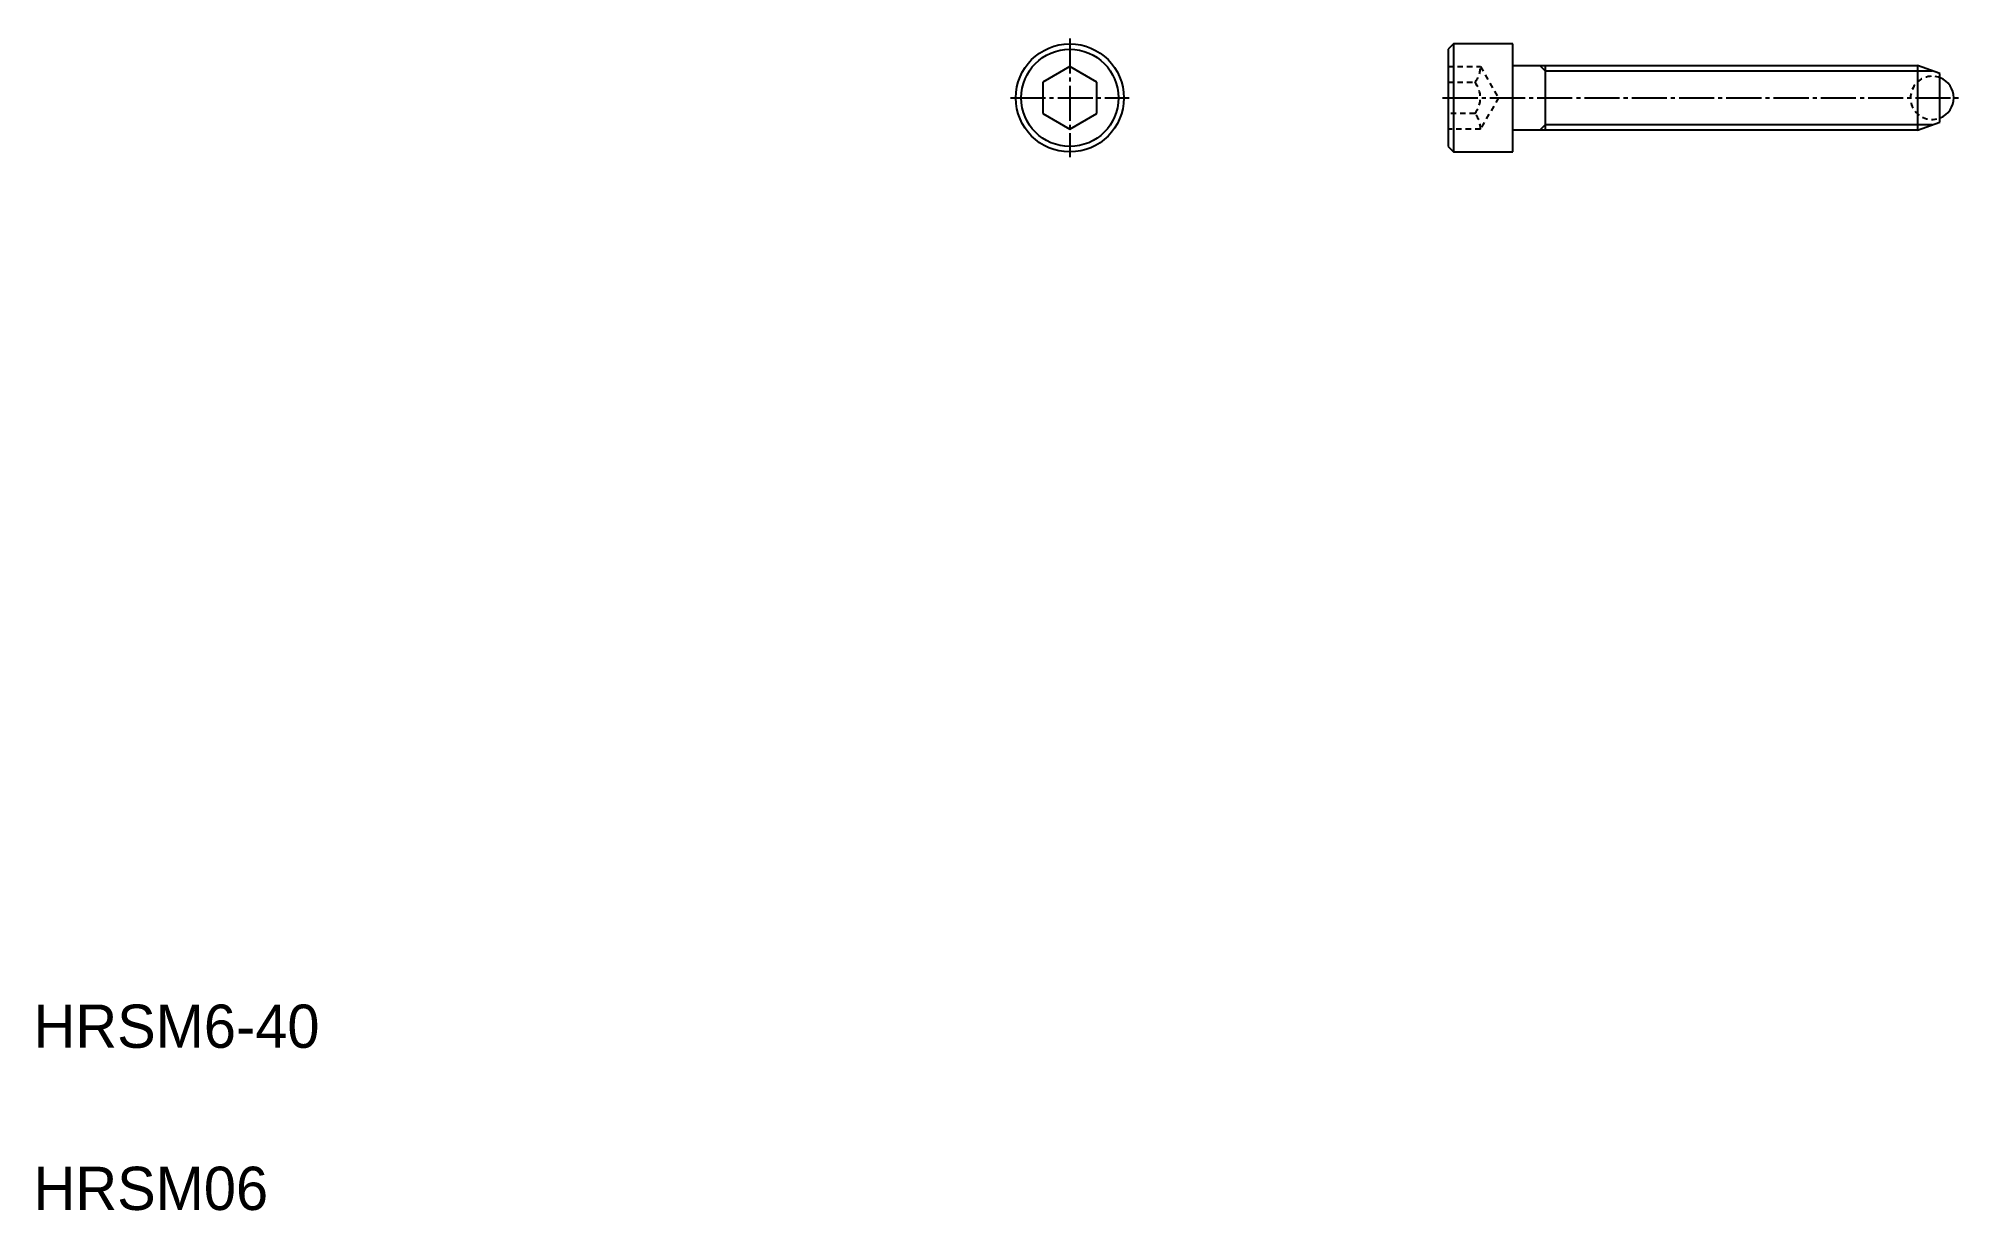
# Model space of a CAD drawing. Extents: x 10 to 188, y 10 to 118.
import ezdxf

# ---------------------------------------------------------------- set-up
doc = ezdxf.new("R2010")
doc.units = 0
doc.header["$LTSCALE"] = 0.25
doc.linetypes.add('CENTER', pattern=[17.5, 13, -1.5, 1.5, -1.5])
doc.linetypes.add('DASHED', pattern=[3.5, 2, -1.5])
doc.layers.get('0').update_dxf_attribs({"linetype": 'CONTINUOUS'})
doc.layers.add('CENTER', color=1, linetype='CENTER')

msp = doc.modelspace()

# ---------------------------------------------------------------- linework, layer by layer
for p, q in [((141.39, 117.88), (140.89, 117.38)), ((140.89, 117.38), (140.89, 108.38)), ((146.89, 117.88), (141.39, 117.88)), ((141.39, 117.88), (141.39, 107.88)), ((146.89, 107.88), (146.89, 117.88)), ((105.89, 115.77), (103.39, 114.32)), ((108.39, 114.32), (105.89, 115.77)), ((146.89, 115.88), (184.33, 115.88)), ((149.89, 115.88), (149.89, 109.88)), ((184.33, 115.88), (184.33, 109.88)), ((186.39, 115.13), (184.33, 115.88)), ((103.39, 114.32), (103.39, 111.44)), ((108.39, 111.44), (108.39, 114.32)), ((186.39, 110.63), (186.39, 115.13)), ((103.39, 111.44), (105.89, 109.99)), ((105.89, 109.99), (108.39, 111.44)), ((167.79, 110.38), (167.79, 110.38)), ((176.75, 110.38), (176.75, 110.38)), ((184.33, 109.88), (186.39, 110.63)), ((184.33, 109.88), (146.89, 109.88)), ((140.89, 108.38), (141.39, 107.88)), ((141.39, 107.88), (146.89, 107.88))]:
    msp.add_line(p, q)
at = {"color": 3, "linetype": 'DASHED'}
for p, q in [((140.89, 115.77), (143.89, 115.77)), ((143.89, 115.77), (145.55, 112.88)), ((140.89, 114.32), (143.39, 114.32)), ((145.55, 112.88), (143.89, 109.99)), ((143.39, 111.44), (140.89, 111.44)), ((143.89, 109.99), (140.89, 109.99))]:
    msp.add_line(p, q, dxfattribs=at)
at = {"color": 3}
for p, q in [((149.39, 115.88), (149.89, 115.38)), ((149.89, 115.38), (185.7, 115.38)), ((149.89, 110.38), (149.39, 109.88)), ((185.7, 110.38), (149.89, 110.38))]:
    msp.add_line(p, q, dxfattribs=at)
for radius in [5, 4.5]:
    msp.add_circle((105.89, 112.88), radius)
at = {"color": 3, "linetype": 'DASHED'}
for centre, radius, start, end in [((141.56, 115.77), 2.33, 321.7584, 0.0284), ((141.55, 112.88), 2.33, 321.7868, 38.2132), ((185.69, 112.88), 2, 67.9757, 292.0243), ((141.56, 109.99), 2.33, 359.9716, 38.2416)]:
    msp.add_arc(centre, radius, start, end, dxfattribs=at)
msp.add_arc((185.69, 112.88), 2, 292.0243, 67.9757)
at = {"layer": 'CENTER', "color": 1, "linetype": 'CENTER'}
for p, q in [((105.89, 118.38), (105.89, 107.38)), ((100.39, 112.88), (111.39, 112.88)), ((140.39, 112.88), (188.14, 112.88))]:
    msp.add_line(p, q, dxfattribs=at)

# ---------------------------------------------------------------- texts
for s, p in [('HRSM6-40', (10, 25)), ('HRSM06', (10, 10))]:
    msp.add_text(s, height=4).set_placement(p)

doc.saveas('drawing.dxf')
